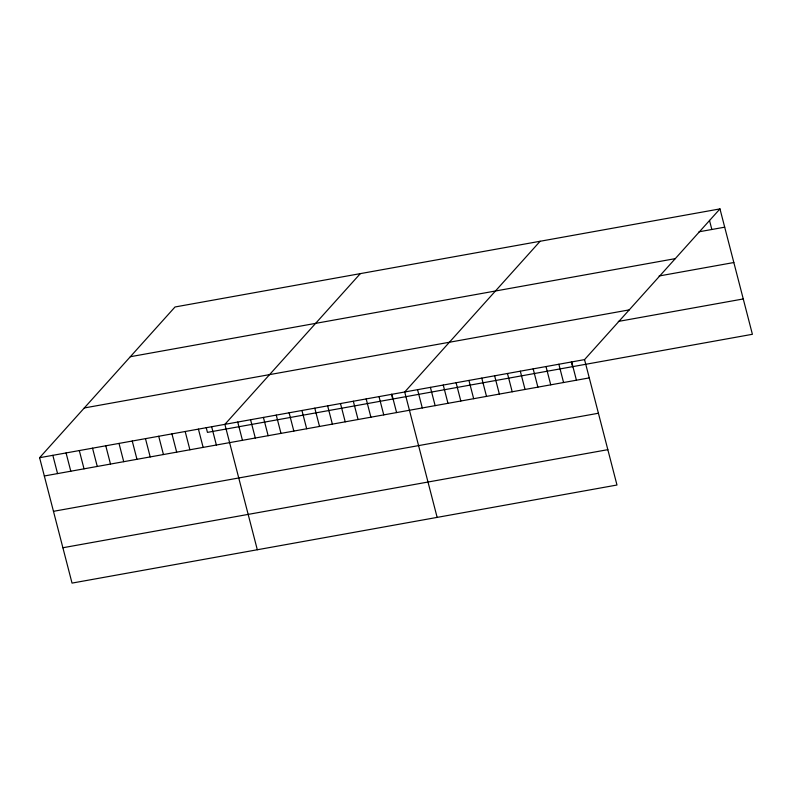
<?xml version="1.0" encoding="UTF-8"?>
<svg xmlns="http://www.w3.org/2000/svg" width="792" height="792" viewBox="0 0 792 792"><rect width="100%" height="100%" fill="white"/><g stroke="black" fill="none" stroke-linecap="round" stroke-linejoin="round"><path stroke-width="1.19" d="M719.968 208.9L584.546 359.618L616.978 485.021L72.032 583.1L39.6 457.707L175.022 306.979L719.968 208.9L752.4 334.293L207.454 432.382L206.237 427.67M360.31 273.636L224.879 424.354L257.311 549.747M540.134 241.263L404.712 391.99L437.144 517.384M699.009 231.799L724.7 227.175M130.334 356.717L675.279 258.637M659.102 275.982L733.837 262.528M84.289 407.969L629.234 309.88M618.314 321.433L743.262 298.95M39.6 457.707L584.546 359.618M44.322 475.982L589.268 377.893M53.47 511.325L598.415 413.246M62.885 547.747L607.83 449.668M709.483 220.354L711.85 229.492M571.695 361.934L576.428 380.209M571.349 361.954L572.567 366.666M558.855 364.241L563.577 382.516M546.005 366.557L550.737 384.833M533.164 368.864L537.887 387.139M520.314 371.181L525.047 389.456M507.474 373.487L512.196 391.773M494.624 375.804L499.356 394.079M481.783 378.111L486.506 396.396M468.943 380.427L473.666 398.703M456.093 382.734L460.815 401.019M443.253 385.051L447.975 403.326M430.402 387.357L435.135 405.643M417.562 389.674L422.284 407.949M391.872 394.297L396.594 412.573M391.515 394.317L392.733 399.029M379.022 396.614L383.754 414.889M366.181 398.921L370.903 417.196M353.331 401.237L358.063 419.512M340.491 403.544L345.213 421.819M327.64 405.86L332.373 424.136M314.8 408.167L319.522 426.452M301.95 410.484L306.682 428.759M289.11 412.79L293.832 431.076M276.26 415.107L280.992 433.382M263.419 417.414L268.142 435.699M250.569 419.73L255.301 438.006M237.729 422.037L242.451 440.322M211.642 426.74L216.374 445.015M198.416 429.115L203.138 447.391M185.18 431.501L189.902 449.777M171.943 433.877L176.675 452.163M158.707 436.263L163.439 454.539M145.471 438.649L150.203 456.925M132.244 441.025L136.966 459.31M119.008 443.411L123.73 461.687M105.772 445.787L110.494 464.072M92.535 448.173L97.267 466.448M79.299 450.559L84.031 468.834M66.073 452.935L70.795 471.22M52.836 455.321L57.559 473.596"/></g></svg>
